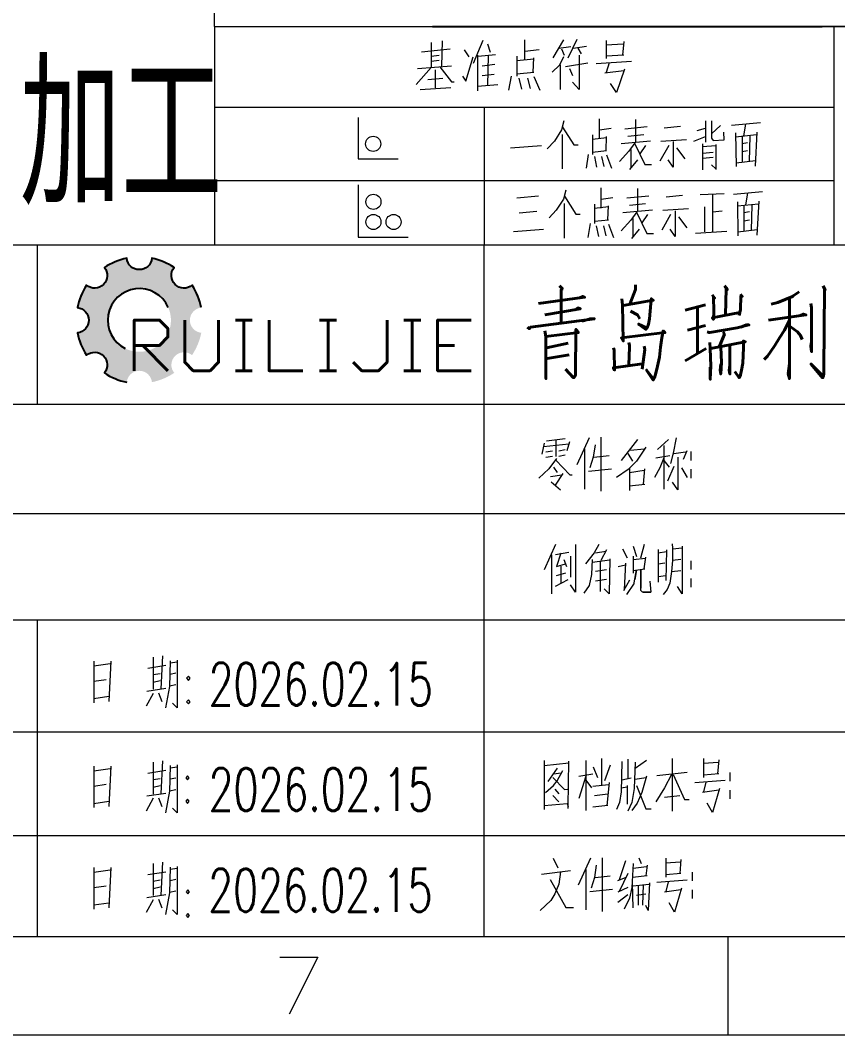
# Model space of a CAD drawing. Header units: millimetres. Extents: x 494 to 18201, y 224 to 11417.
# Drawn here: x 6634.7 to 6897.6, y 1885.4 to 2211.6 of the extents above; entities that cross this region are included whole.
import ezdxf
from ezdxf.enums import TextEntityAlignment as Align

# ---------------------------------------------------------------- set-up
doc = ezdxf.new("R2010")
doc.units = ezdxf.units.MM
doc.layers.add('DIM', color=7, linetype='Continuous')
doc.layers.add('MATER', color=6, linetype='Continuous')
doc.styles.add('chinesef_fs', font='txt.shx', dxfattribs={"bigfont": 'gbcbig.shx'})
doc.styles.add('gbenor_', font='gbenor.shx', dxfattribs={"bigfont": 'gbcbig'})
doc.styles.add('TXT', font='txt.shx', dxfattribs={"width": 0.8, "bigfont": 'ctxt.shx'})

# ---------------------------------------------------------------- blocks, each defined once
blk = doc.blocks.new('U9')
at = {"layer": 'MATER', "linetype": 'Continuous'}
h = blk.add_hatch(color=92, dxfattribs=at)
h.paths.add_polyline_path([(-338.42, -1006.89, 0.09648), (-344.1, -1004.54, -0.904534), (-350.5, -1004.54, 0.09648), (-356.18, -1006.89, -0.904534), (-360.71, -1011.41, 0.09648), (-363.06, -1017.1, -0.904534), (-363.06, -1023.5, 0.09648), (-360.71, -1029.18, -0.904534), (-356.18, -1033.7, 0.09648), (-350.5, -1036.06, -0.904534), (-344.1, -1036.06, 0.09648), (-338.42, -1033.7, -0.904534), (-333.89, -1029.18, 0.09648), (-331.54, -1023.5, -0.904534), (-331.54, -1017.1, 0.09648), (-333.89, -1011.41, -0.904534)])
h.paths.add_polyline_path([(-339.26, -1020.3, -1), (-355.34, -1020.3, -1)], flags=16)
h.paths.add_polyline_path([(-350.5, -1017.06), (-264.8, -1017.06), (-264.8, -1036.63), (-350.5, -1036.63)], flags=9)
at = {"color": 254, "linetype": 'Continuous', "lineweight": 18}
for p, q in [((-328.16, -945.63), (-328.16, -922.84)), ((-328.16, -945.63), (-170.66, -945.63)), ((-328.16, -945.63), (-328.16, -1001.15)), ((-328.16, -945.63), (-170.66, -945.63)), ((-173.62, -945.63), (-24.96, -945.63)), ((-170.66, -945.63), (-170.66, -1001.15)), ((-328.16, -966.08), (-170.66, -966.08)), ((-259.58, -966.08), (-259.58, -1001.15)), ((-328.16, -984.75), (-170.66, -984.75))]:
    blk.add_line(p, q, dxfattribs=at)
blk.add_line((-272.71, -945.63), (-173.62, -945.63))
at = {"color": 254, "lineweight": 18}
for p, q in [((-24.96, -945.63), (-173.62, -945.63)), ((-628.22, -1001.15), (-24.96, -1001.15)), ((-373.31, -1001.15), (-373.31, -1041.64)), ((-259.59, -1177.07), (-259.59, -1001.15)), ((-509.62, -1041.64), (-24.96, -1041.64)), ((-628.14, -1069.5), (-24.96, -1069.5)), ((-24.96, -1096.62), (-628.14, -1096.62)), ((-373.31, -1096.62), (-373.31, -1177.07)), ((-24.96, -1125.09), (-628.14, -1125.09)), ((-24.96, -1151.45), (-628.14, -1151.45)), ((-1680.34, -1177.07), (-24.96, -1177.07)), ((-197.56, -1202.02), (-197.56, -1177.07)), ((-1705.29, -1202.02), (0, -1202.02))]:
    blk.add_line(p, q, dxfattribs=at)
at = {"color": 92, "linetype": 'Continuous', "lineweight": 18}
for p, q in [((-291.66, -968.76), (-291.66, -979.29)), ((-291.66, -979.29), (-281.45, -979.29)), ((-291.61, -985.9), (-291.61, -999.16)), ((-291.61, -999.16), (-278.96, -999.16))]:
    blk.add_line(p, q, dxfattribs=at)
at = {"color": 92, "lineweight": 18}
for points in [[(-270.31, -949.27), (-270.48, -955.75)], [(-259.95, -949.12), (-262.37, -955.03)], [(-249.25, -954.16), (-249.25, -948.98)], [(-239.41, -948.98), (-242.17, -953.59)], [(-238.2, -953.59), (-235.95, -948.84)], [(-228.53, -949.12), (-228.53, -953.73)], [(-224.04, -949.41), (-224.39, -952.87)], [(-273.07, -949.7), (-273.07, -956.03), (-276.87, -960.35)], [(-275.49, -952), (-268.24, -951.28)], [(-263.4, -953.3), (-264.61, -951.57)], [(-258.74, -949.99), (-258.05, -952.15)], [(-249.25, -951.86), (-245.62, -951.43)], [(-240.61, -951.14), (-237.51, -950.71)], [(-239.92, -951.28), (-239.23, -952.87)], [(-236.99, -951.14), (-233.54, -950.56)], [(-235.78, -951.14), (-234.92, -952.58)], [(-228.53, -950.28), (-224.21, -949.99)], [(-273.07, -953.16), (-271, -952.87)], [(-273.07, -954.45), (-271, -954.16)], [(-265.13, -958.19), (-264.27, -959.49), (-262.37, -953.3)], [(-261.33, -952.87), (-261.33, -961.94)], [(-261.16, -953.16), (-256.67, -952.72)], [(-258.57, -953.01), (-258.74, -960.64)], [(-251.32, -953.16), (-251.32, -958.19)], [(-247, -953.88), (-251.32, -954.31)], [(-247.17, -957.19), (-247, -953.59)], [(-239.41, -953.3), (-240.44, -955.46), (-242.34, -957.19)], [(-235.43, -952.87), (-235.43, -961.65), (-237.16, -959.78)], [(-231.12, -955.03), (-222.14, -954.45)], [(-224.04, -952.87), (-228.53, -953.16)], [(-276.52, -956.32), (-267.89, -955.6)], [(-272.03, -956.61), (-272.03, -961.22)], [(-270.83, -955.89), (-267.89, -959.63), (-267.2, -959.63)], [(-260.12, -955.6), (-256.84, -955.17)], [(-251.32, -957.62), (-247, -957.19)], [(-240.27, -955.31), (-240.27, -961.65)], [(-238.89, -955.75), (-233.19, -954.88)], [(-237.85, -956.32), (-237.16, -958.05)], [(-224.04, -956.9), (-228.87, -957.47)], [(-227.84, -954.88), (-228.53, -957.33)], [(-223.87, -956.47), (-225.94, -962.37), (-227.49, -960.07)], [(-273.93, -959.06), (-270.14, -958.77)], [(-260.12, -958.05), (-257.01, -957.76)], [(-252.7, -958.19), (-253.39, -961.79)], [(-250.8, -958.77), (-250.11, -961.5)], [(-248.56, -958.77), (-247.87, -961.36)], [(-247, -958.34), (-245.45, -961.79)], [(-275.83, -961.65), (-268.06, -961.07)], [(-261.33, -960.78), (-256.15, -960.35)], [(-239.34, -969.63), (-239.91, -971.9), (-241.74, -974.73), (-243.58, -976.7)], [(-230.3, -974.16), (-230.3, -969.07)], [(-221.12, -969.21), (-221.12, -975.01)], [(-203.31, -969.63), (-203.31, -975.01)], [(-201.76, -969.63), (-201.76, -974.02), (-201.34, -974.58), (-198.51, -974.44), (-198.65, -972.46)], [(-189.33, -970.06), (-196.67, -970.77)], [(-239.63, -971.19), (-236.8, -975.71), (-235.67, -975.71)], [(-230.3, -971.9), (-227.33, -971.47)], [(-223.8, -971.61), (-218.15, -971.05)], [(-213.77, -971.33), (-209.67, -970.91)], [(-205.43, -972.04), (-203.31, -971.47)], [(-199.5, -970.77), (-201.76, -972.89)], [(-195.68, -972.6), (-195.54, -981.23)], [(-193.57, -973.45), (-193, -970.34)], [(-190.6, -981.09), (-190.17, -972.46)], [(-239.63, -981.79), (-239.63, -973.03)], [(-232, -973.17), (-232, -978.12)], [(-228.46, -973.88), (-232, -974.3)], [(-228.6, -977.13), (-228.46, -973.59)], [(-221.26, -975.15), (-222.81, -977.27), (-225.21, -979.96)], [(-217.3, -974.73), (-224.79, -975.43)], [(-223.09, -973.45), (-219, -973.03)], [(-214.62, -974.73), (-208.12, -974.3)], [(-211.51, -974.86), (-211.51, -981.37), (-212.78, -979.53)], [(-206.28, -974.73), (-203.31, -973.59)], [(-190.32, -973.17), (-195.68, -973.73)], [(-193.99, -973.59), (-193.99, -979.96)], [(-192.58, -975.15), (-193.99, -975.43)], [(-192.01, -973.45), (-192.15, -979.81)], [(-252.91, -976.42), (-244.99, -975.85)], [(-232, -977.55), (-228.46, -977.13)], [(-222.25, -976.85), (-222.25, -981.65)], [(-221.26, -975.43), (-218.71, -980.66), (-217.02, -980.66)], [(-218.57, -975.85), (-219.99, -977.98)], [(-212.64, -975.85), (-214.9, -979.81)], [(-210.66, -976.42), (-208.54, -979.25)], [(-204.02, -975.43), (-204.02, -982.08)], [(-204.02, -976.14), (-200.63, -975.85)], [(-204.02, -977.83), (-201.34, -977.55)], [(-200.63, -975.57), (-200.63, -981.93)], [(-193.99, -977.41), (-192.58, -977.13)], [(-233.13, -978.12), (-233.69, -981.65)], [(-231.57, -978.68), (-231.01, -981.37)], [(-229.74, -978.68), (-229.17, -981.23)], [(-228.46, -978.26), (-227.19, -981.65)], [(-222.53, -981.93), (-220.55, -979.53)], [(-204.02, -979.11), (-201.34, -978.82)], [(-195.54, -980.24), (-190.6, -979.67)], [(-200.63, -981.79), (-201.76, -980.8)], [(-238.86, -987.23), (-239.42, -989.49), (-241.26, -992.32), (-243.1, -994.3)], [(-229.82, -991.76), (-229.82, -986.67)], [(-220.63, -986.81), (-220.63, -992.6)], [(-204.67, -988.36), (-198.59, -988.08)], [(-188.84, -987.66), (-196.19, -988.36)], [(-193.08, -991.05), (-192.52, -987.94)], [(-251.29, -989.21), (-245.78, -988.65)], [(-239.14, -988.79), (-236.32, -993.31), (-235.19, -993.31)], [(-239.14, -999.39), (-239.14, -990.62)], [(-229.82, -989.49), (-226.85, -989.07)], [(-223.32, -989.21), (-217.67, -988.65)], [(-222.61, -991.05), (-218.52, -990.62)], [(-213.29, -988.93), (-209.19, -988.5)], [(-201.56, -988.36), (-201.56, -997.83)], [(-195.2, -990.2), (-195.06, -998.82)], [(-190.12, -998.68), (-189.69, -990.06)], [(-250.73, -993.03), (-246.21, -992.6)], [(-231.51, -990.77), (-231.51, -995.71)], [(-227.98, -991.47), (-231.51, -991.9)], [(-228.12, -994.73), (-227.98, -991.19)], [(-220.78, -992.75), (-222.33, -994.87), (-224.73, -997.55)], [(-216.82, -992.32), (-224.31, -993.03)], [(-220.78, -993.03), (-218.23, -998.26), (-216.54, -998.26)], [(-214.13, -992.32), (-207.64, -991.9)], [(-211.03, -992.46), (-211.03, -998.97), (-212.3, -997.13)], [(-203.54, -991.47), (-203.54, -997.83)], [(-201.56, -992.75), (-199.02, -992.46)], [(-189.83, -990.77), (-195.2, -991.33)], [(-193.51, -991.19), (-193.51, -997.55)], [(-192.09, -992.75), (-193.51, -993.03)], [(-191.53, -991.05), (-191.67, -997.41)], [(-232.64, -995.71), (-233.21, -999.25)], [(-231.51, -995.15), (-227.98, -994.73)], [(-227.98, -995.86), (-226.71, -999.25)], [(-221.76, -994.44), (-221.76, -999.25)], [(-218.09, -993.45), (-219.5, -995.57)], [(-212.16, -993.45), (-214.42, -997.41)], [(-210.18, -994.02), (-208.06, -996.84)], [(-193.51, -995.01), (-192.09, -994.73)], [(-244.51, -997.27), (-252.14, -997.83)], [(-231.09, -996.28), (-230.52, -998.97)], [(-229.25, -996.28), (-228.69, -998.82)], [(-222.05, -999.53), (-220.07, -997.13)], [(-205.8, -998.12), (-197.89, -997.69)], [(-195.06, -997.83), (-190.12, -997.27)], [(-229.91, -1050.08), (-229.91, -1063.75)], [(-244.32, -1051.57), (-244.91, -1054.39)], [(-244.47, -1052.46), (-238.08, -1051.71)], [(-243.73, -1050.97), (-238.97, -1050.38)], [(-241.35, -1050.82), (-241.35, -1054.98)], [(-237.93, -1051.27), (-238.53, -1053.5)], [(-232.88, -1050.23), (-236, -1057.06)], [(-231.4, -1052.01), (-231.84, -1055.13), (-232.74, -1057.81)], [(-218.48, -1052.61), (-220.85, -1056.17), (-222.93, -1058.25), (-225.9, -1060.34)], [(-220.56, -1050.67), (-224.72, -1056.02)], [(-212.69, -1050.67), (-215.51, -1053.2)], [(-213.87, -1052.16), (-213.87, -1063.31)], [(-210.75, -1050.23), (-211.5, -1054.09), (-212.24, -1056.77)], [(-243.87, -1053.8), (-242.24, -1053.5)], [(-243.87, -1055.13), (-242.24, -1054.84)], [(-240.61, -1053.5), (-238.97, -1053.2)], [(-240.61, -1054.84), (-238.97, -1054.54)], [(-234.07, -1053.05), (-234.07, -1063.31)], [(-231.7, -1055.13), (-227.83, -1054.69)], [(-223.08, -1054.24), (-221.89, -1056.17)], [(-222.34, -1053.35), (-218.92, -1053.05)], [(-215.95, -1055.28), (-212.39, -1054.69)], [(-210.31, -1055.13), (-210.31, -1063.46), (-211.65, -1061.52)], [(-211.35, -1054.24), (-208.38, -1053.8)], [(-208.08, -1053.5), (-208.97, -1055.73)], [(-207.04, -1053.73), (-207.04, -1055.97)], [(-241.2, -1055.43), (-243.13, -1058.11), (-245.66, -1060.48)], [(-241.94, -1057.66), (-241.05, -1059)], [(-241.35, -1055.88), (-237.79, -1059.59), (-237.19, -1059.59)], [(-213.87, -1055.28), (-214.91, -1057.81), (-216.25, -1060.34)], [(-213.87, -1056.02), (-212.54, -1057.66)], [(-211.35, -1057.51), (-212.98, -1061.23)], [(-209.42, -1057.81), (-207.93, -1060.34)], [(-242.69, -1060.04), (-239.86, -1059.59)], [(-239.57, -1059.29), (-241.5, -1062.27)], [(-233.03, -1058.7), (-227.24, -1058.11)], [(-222.64, -1057.96), (-222.64, -1063.6)], [(-222.64, -1059), (-218.92, -1058.4)], [(-219.07, -1061.97), (-218.77, -1058.11)], [(-207.04, -1058.22), (-207.04, -1060.47)], [(-242.54, -1061.37), (-240.16, -1063.46)], [(-222.64, -1062.42), (-218.77, -1061.97)], [(-241.47, -1077.31), (-244.3, -1083.82)], [(-236.38, -1077.31), (-236.38, -1089.47), (-237.65, -1087.63)], [(-230.45, -1077.31), (-231.58, -1079.43), (-233.84, -1082.26)], [(-224.37, -1078.44), (-223.24, -1080.71)], [(-221.69, -1077.74), (-220.84, -1080.42)], [(-218.86, -1077.31), (-219.85, -1080.85)], [(-211.8, -1077.17), (-211.66, -1078.3), (-211.66, -1081.41)], [(-211.66, -1078.44), (-209.26, -1078.16)], [(-209.26, -1077.74), (-209.26, -1089.9), (-210.39, -1088.06)], [(-242.46, -1080), (-242.46, -1089.9)], [(-241.47, -1079.86), (-238.08, -1079.29)], [(-240.06, -1079.58), (-241.19, -1082.97), (-238.93, -1082.26)], [(-237.65, -1080.28), (-237.65, -1085.65)], [(-231.3, -1079.43), (-228.61, -1079.01)], [(-228.47, -1078.73), (-229.88, -1081.41)], [(-227.62, -1080.99), (-227.76, -1089.9), (-229.04, -1088.62)], [(-221.69, -1080.28), (-221.69, -1084.66)], [(-221.69, -1081.13), (-218.58, -1080.85)], [(-218.58, -1080.56), (-219, -1083.53)], [(-215.33, -1078.59), (-215.33, -1086.93)], [(-215.33, -1079.43), (-213.21, -1079.15)], [(-213.21, -1078.73), (-213.35, -1086.5)], [(-240.06, -1082.83), (-240.06, -1087.07)], [(-239.35, -1081.13), (-238.64, -1082.97)], [(-232.14, -1081.13), (-232.29, -1084.95), (-232.85, -1087.77), (-234.26, -1089.75)], [(-232.14, -1081.84), (-227.62, -1081.27)], [(-230.03, -1089.33), (-230.03, -1081.7)], [(-225.5, -1082.97), (-223.67, -1082.54)], [(-223.67, -1082.12), (-223.95, -1088.77)], [(-221.69, -1083.96), (-218.72, -1083.53)], [(-215.33, -1082.26), (-213.64, -1081.98)], [(-209.54, -1081.13), (-211.66, -1081.41), (-211.94, -1084.24), (-209.54, -1083.96)], [(-207.04, -1081.49), (-207.04, -1083.73)], [(-241.19, -1085.23), (-238.78, -1084.52)], [(-231.3, -1084.1), (-228.47, -1083.68)], [(-221.41, -1087.07), (-220.84, -1083.82), (-221.27, -1086.22)], [(-217.45, -1086.64), (-217.17, -1089.47), (-219.29, -1089.47), (-219.71, -1089.05), (-219.71, -1083.82), (-219.71, -1088.48)], [(-215.33, -1085.51), (-213.35, -1085.23)], [(-211.94, -1084.24), (-212.36, -1087.21), (-213.07, -1088.77), (-214.06, -1090.04)], [(-207.04, -1085.98), (-207.04, -1088.23)], [(-241.47, -1087.92), (-238.22, -1086.22)], [(-228.47, -1086.22), (-231.3, -1086.64)], [(-224.09, -1089.05), (-222.54, -1086.36)], [(-221.41, -1087.21), (-223.38, -1090.04)], [(-219.15, -1089.47), (-217.17, -1089.47)], [(-343.8, -1105.99), (-343.8, -1114.17)], [(-341.42, -1105.7), (-341.87, -1114.02)], [(-337.71, -1106.74), (-337.71, -1118.92), (-338.9, -1117.73)], [(-358.88, -1107.03), (-358.88, -1117.59)], [(-358.88, -1108.22), (-354.72, -1107.63)], [(-354.57, -1107.03), (-355.02, -1117.29)], [(-345.13, -1108.82), (-340.53, -1108.07)], [(-339.49, -1106.89), (-339.64, -1113.57)], [(-339.49, -1107.48), (-337.71, -1107.18)], [(-358.88, -1112.09), (-355.76, -1111.64)], [(-343.8, -1110.45), (-342.01, -1110.15)], [(-343.8, -1112.38), (-342.01, -1111.94)], [(-339.49, -1110.3), (-338, -1110.01)], [(-345.43, -1114.61), (-340.53, -1113.87)], [(-339.64, -1113.42), (-340.68, -1118.92)], [(-339.64, -1113.28), (-338, -1112.98)], [(-358.88, -1116.54), (-355.02, -1115.95)], [(-343.8, -1115.21), (-345.58, -1118.48)], [(-342.46, -1115.06), (-341.57, -1117.29)], [(-341.42, -1132.38), (-341.87, -1140.7)], [(-244.32, -1132.26), (-244.32, -1144.74)], [(-244.32, -1143.7), (-238.52, -1143.26), (-238.23, -1144), (-238.08, -1132.41)], [(-244.32, -1132.41), (-244.32, -1144.15)], [(-233.77, -1132.26), (-233.77, -1145.04)], [(-229.76, -1131.81), (-229.76, -1138.65)], [(-224.56, -1132.56), (-224.71, -1140.28), (-225.16, -1142.96), (-225.9, -1144.74)], [(-223.08, -1131.96), (-223.08, -1136.87)], [(-218.33, -1132.26), (-221.15, -1134.34)], [(-211.79, -1131.81), (-211.79, -1145.19)], [(-203.77, -1131.81), (-203.77, -1136.57)], [(-199.91, -1132.11), (-200.21, -1135.68)], [(-358.88, -1133.71), (-358.88, -1144.27)], [(-358.88, -1134.9), (-354.72, -1134.31)], [(-354.57, -1133.71), (-355.02, -1143.97)], [(-345.13, -1135.5), (-340.53, -1134.75)], [(-343.8, -1132.67), (-343.8, -1140.85)], [(-339.49, -1133.57), (-339.64, -1140.25)], [(-339.49, -1134.16), (-337.71, -1133.86)], [(-337.71, -1133.42), (-337.71, -1145.6), (-338.9, -1144.41)], [(-238.08, -1133), (-244.32, -1133.6)], [(-244.02, -1140.43), (-241.94, -1138.65), (-241.05, -1137.46), (-239.56, -1134.79)], [(-241.05, -1134.19), (-243.42, -1137.61)], [(-231.84, -1133.89), (-230.8, -1136.57)], [(-227.53, -1133.45), (-229.02, -1137.46)], [(-221.15, -1132.71), (-221.44, -1139.39), (-222.04, -1142.96), (-223.08, -1145.19)], [(-203.77, -1133), (-200.06, -1132.71)], [(-343.8, -1137.13), (-342.01, -1136.84)], [(-339.49, -1136.98), (-338, -1136.69)], [(-242.09, -1136.57), (-239.12, -1139.69), (-238.38, -1139.54)], [(-241.94, -1135.68), (-240.01, -1135.38)], [(-235.55, -1136.27), (-231.99, -1135.68)], [(-233.77, -1136.27), (-235.55, -1141.92)], [(-233.77, -1137.31), (-232.29, -1139.24)], [(-224.56, -1137.16), (-222.19, -1136.72)], [(-218.33, -1136.27), (-219.51, -1140.43), (-220.7, -1143.11), (-222.04, -1145.04)], [(-221.15, -1137.01), (-218.47, -1136.57)], [(-211.94, -1135.83), (-213.72, -1139.24), (-215.95, -1142.81)], [(-215.65, -1136.12), (-207.93, -1135.23)], [(-211.49, -1135.83), (-208.67, -1142.22), (-207.48, -1142.22)], [(-206, -1137.91), (-198.28, -1137.31)], [(-199.91, -1135.68), (-203.77, -1135.97)], [(-203.18, -1137.76), (-203.77, -1140.28)], [(-197.09, -1135.31), (-197.09, -1137.56)], [(-358.88, -1138.77), (-355.76, -1138.32)], [(-343.8, -1139.06), (-342.01, -1138.62)], [(-339.64, -1140.1), (-340.68, -1145.6)], [(-339.64, -1139.96), (-338, -1139.66)], [(-241.64, -1139.54), (-240.6, -1140.73)], [(-231.99, -1138.8), (-227.98, -1138.35)], [(-227.83, -1137.91), (-228.42, -1143.7)], [(-224.71, -1139.24), (-223.23, -1138.95)], [(-223.23, -1138.65), (-223.23, -1143.41)], [(-220.85, -1138.65), (-218.47, -1144.6), (-217.14, -1144.6)], [(-199.91, -1139.84), (-204.07, -1140.43)], [(-199.76, -1139.39), (-201.54, -1145.49), (-202.88, -1143.11)], [(-197.09, -1139.81), (-197.09, -1142.05)], [(-358.88, -1143.23), (-355.02, -1142.63)], [(-343.8, -1141.89), (-345.58, -1145.16)], [(-345.43, -1141.29), (-340.53, -1140.55)], [(-342.46, -1141.74), (-341.57, -1143.97)], [(-242.09, -1141.18), (-240.6, -1142.81)], [(-231.54, -1141.18), (-228.13, -1140.73)], [(-213.72, -1141.62), (-209.86, -1141.18)], [(-238.23, -1144.45), (-238.23, -1144)], [(-228.13, -1143.7), (-231.99, -1144.15)], [(-341.42, -1158.18), (-341.87, -1166.5)], [(-242.07, -1157.16), (-240.89, -1159.54)], [(-232.57, -1157.16), (-235.69, -1164)], [(-229.6, -1157.01), (-229.6, -1170.69)], [(-223.66, -1157.76), (-225.29, -1162.66)], [(-220.24, -1157.01), (-219.65, -1158.5)], [(-213.41, -1157.16), (-213.41, -1161.92)], [(-213.41, -1158.35), (-209.7, -1158.05)], [(-209.55, -1157.46), (-209.85, -1161.03)], [(-358.88, -1159.52), (-358.88, -1170.07)], [(-358.88, -1160.71), (-354.72, -1160.11)], [(-354.57, -1159.52), (-355.02, -1169.77)], [(-345.13, -1161.3), (-340.53, -1160.56)], [(-343.8, -1158.48), (-343.8, -1166.65)], [(-339.49, -1159.37), (-339.64, -1166.06)], [(-339.49, -1159.96), (-337.71, -1159.67)], [(-337.71, -1159.22), (-337.71, -1171.41), (-338.9, -1170.22)], [(-240.14, -1160.58), (-240.59, -1163.7), (-241.63, -1166.23), (-242.67, -1167.86), (-245.34, -1170.39)], [(-245.04, -1161.17), (-237.62, -1160.28)], [(-233.76, -1159.99), (-233.76, -1170.24)], [(-231.08, -1158.94), (-231.53, -1162.07), (-232.42, -1164.74)], [(-223.06, -1161.03), (-225.29, -1165.63)], [(-221.73, -1158.5), (-222.02, -1164.59), (-222.62, -1167.27), (-223.95, -1170.09)], [(-221.73, -1159.69), (-218.31, -1159.24)], [(-218.16, -1158.94), (-218.46, -1161.62)], [(-209.55, -1161.03), (-213.41, -1161.32)], [(-206.73, -1160.66), (-206.73, -1162.91)], [(-343.8, -1162.94), (-342.01, -1162.64)], [(-339.49, -1162.79), (-338, -1162.49)], [(-242.82, -1162.51), (-238.81, -1169.65), (-236.88, -1169.65)], [(-231.38, -1162.07), (-227.52, -1161.62)], [(-225.59, -1162.81), (-223.66, -1162.07)], [(-218.16, -1161.62), (-221.88, -1162.07)], [(-221.73, -1169.79), (-221.88, -1163.4)], [(-217.57, -1163.4), (-217.87, -1170.39), (-218.46, -1169.2)], [(-215.64, -1163.25), (-207.92, -1162.66)], [(-212.82, -1163.11), (-213.41, -1165.63)], [(-358.88, -1164.57), (-355.76, -1164.13)], [(-343.8, -1164.87), (-342.01, -1164.42)], [(-339.64, -1165.91), (-340.68, -1171.41)], [(-339.64, -1165.76), (-338, -1165.46)], [(-232.72, -1165.63), (-226.92, -1165.04)], [(-223.06, -1164.59), (-225.59, -1165.78)], [(-221.73, -1164.15), (-217.72, -1163.7)], [(-220.39, -1164.15), (-220.39, -1169.05)], [(-219.2, -1169.05), (-219.05, -1163.85)], [(-209.55, -1165.19), (-213.71, -1165.78)], [(-209.4, -1164.74), (-211.18, -1170.83), (-212.52, -1168.46)], [(-206.73, -1165.15), (-206.73, -1167.4)], [(-358.88, -1169.03), (-355.02, -1168.44)], [(-343.8, -1167.69), (-345.58, -1170.96)], [(-345.43, -1167.1), (-340.53, -1166.36)], [(-342.46, -1167.54), (-341.57, -1169.77)], [(-225.59, -1168.31), (-223.06, -1166.38)], [(-220.84, -1166.52), (-218.46, -1166.23)], [(-311.59, -1182.27), (-301.9, -1182.27), (-309.17, -1196.82)]]:
    blk.add_lwpolyline(points, dxfattribs=at)
at = {"color": 92}
blk.add_lwpolyline([(-331.54, -1017.1, 0.09648), (-333.89, -1011.41, -0.904534), (-338.42, -1006.89, 0.09648), (-344.1, -1004.54, -0.904534), (-350.5, -1004.54, 0.09648), (-356.18, -1006.89, -0.904534), (-360.71, -1011.41, 0.09648), (-363.06, -1017.1, -0.904534), (-363.06, -1023.5, 0.09648), (-360.71, -1029.18, -0.904534), (-356.18, -1033.7, 0.09648), (-350.5, -1036.06)], format="xyb", dxfattribs=at)
at = {"color": 93, "lineweight": 40}
for points in [[(-221.11, -1011.33), (-221.11, -1012.5), (-222.51, -1016.21)], [(-240.45, -1011.52), (-239.67, -1012.31), (-239.98, -1012.5), (-239.98, -1020.89)], [(-201.6, -1013.87), (-200.98, -1014.64), (-201.3, -1014.45), (-201.14, -1017.96), (-201.3, -1020.11), (-201.6, -1019.72), (-194.59, -1018.36)], [(-198.48, -1011.52), (-197.71, -1012.5), (-198.02, -1012.31), (-198.18, -1018.94)], [(-194.43, -1013.67), (-193.96, -1014.26), (-194.27, -1014.06), (-194.43, -1017.57), (-194.74, -1019.13)], [(-179.45, -1013.08), (-181.01, -1014.06), (-181.17, -1014.26), (-183.04, -1015.04), (-184.91, -1015.82), (-186.63, -1016.21)], [(-173.37, -1011.52), (-172.9, -1012.7), (-173.06, -1012.31), (-173.21, -1032.79), (-173.21, -1033.96), (-173.37, -1034.75), (-173.52, -1034.94), (-176.49, -1031.43), (-173.37, -1034.55)], [(-245.75, -1016.01), (-234.06, -1014.45), (-234.52, -1014.26), (-235.3, -1014.64)], [(-224.54, -1014.84), (-224.38, -1016.4), (-224.23, -1025.58), (-224.7, -1024.79), (-213.62, -1023.43), (-214.09, -1023.04), (-214.39, -1024.79), (-214.71, -1027.14), (-215.02, -1029.67), (-215.49, -1032.02), (-215.95, -1033.77), (-216.27, -1034.94), (-216.58, -1035.52), (-218.3, -1032.99), (-216.58, -1035.14)], [(-224.23, -1016.6), (-216.58, -1015.23), (-217.05, -1014.84), (-217.21, -1016.01), (-217.51, -1019.92), (-217.83, -1021.28), (-218.14, -1022.26), (-218.46, -1022.65), (-220.33, -1021.28), (-218.3, -1022.26)], [(-208.47, -1017.77), (-203.32, -1016.4)], [(-181.95, -1014.84), (-181.95, -1035.14), (-182.26, -1033.96), (-181.95, -1031.43)], [(-176.49, -1016.01), (-176.33, -1017.18), (-176.33, -1028.31), (-176.49, -1026.94), (-176.33, -1025.77)], [(-244.19, -1018.94), (-235.15, -1017.38), (-235.77, -1017.18), (-236.55, -1017.77)], [(-222.35, -1017.96), (-220.63, -1018.94), (-220.02, -1019.92)], [(-205.35, -1017.18), (-205.35, -1028.89)], [(-187.26, -1020.3), (-177.74, -1018.94), (-178.36, -1018.74), (-179.14, -1019.13)], [(-348.59, -1033.14), (-348.59, -1020.28), (-342.16, -1020.28), (-340.02, -1022.42), (-340.02, -1024.56), (-342.16, -1026.71), (-348.59, -1026.71)], [(-335.73, -1020.28), (-335.73, -1031), (-333.59, -1033.14), (-329.3, -1033.14), (-327.16, -1031), (-327.16, -1020.28)], [(-322.87, -1020.28), (-318.59, -1020.28)], [(-320.73, -1020.28), (-320.73, -1033.14)], [(-314.3, -1020.28), (-314.3, -1033.14), (-305.73, -1033.14)], [(-301.44, -1020.28), (-297.16, -1020.28)], [(-299.3, -1020.28), (-299.3, -1033.14)], [(-292.87, -1031), (-290.73, -1033.14), (-286.44, -1033.14), (-284.3, -1031), (-284.3, -1020.28)], [(-280.02, -1020.28), (-275.73, -1020.28)], [(-277.87, -1020.28), (-277.87, -1033.14)], [(-262.87, -1033.14), (-271.44, -1033.14), (-271.44, -1020.28), (-262.87, -1020.28)], [(-248.56, -1022.06), (-248.1, -1022.45), (-247.78, -1022.06), (-231.56, -1019.92), (-232.65, -1019.92), (-234.68, -1020.5)], [(-203.32, -1021.67), (-207.85, -1022.85)], [(-202.86, -1023.23), (-202.39, -1023.43), (-202.23, -1023.43), (-195.21, -1022.26), (-192.24, -1021.48), (-192.87, -1021.48), (-194.27, -1022.06)], [(-181.95, -1020.3), (-183.2, -1022.85), (-184.44, -1024.79), (-185.7, -1026.74), (-186.79, -1028.31), (-187.56, -1029.47), (-188.35, -1030.26)], [(-244.19, -1023.04), (-243.88, -1024.41), (-243.88, -1028.11), (-243.88, -1030.26), (-243.88, -1035.14), (-243.88, -1034.16), (-243.88, -1032.21)], [(-243.88, -1024.41), (-235.62, -1023.43), (-236.24, -1022.65), (-236.24, -1023.62), (-236.39, -1033.19), (-236.39, -1034.36), (-236.86, -1034.94), (-238.89, -1032.79)], [(-198.8, -1023.23), (-198.48, -1023.82), (-199.74, -1026.94)], [(-181.79, -1021.86), (-179.92, -1023.23), (-179.14, -1024.21), (-178.67, -1025.18)], [(-346.44, -1026.71), (-340.02, -1033.14)], [(-271.44, -1026.71), (-267.16, -1026.71)], [(-238.27, -1026.16), (-243.73, -1027.33)], [(-222.82, -1025.97), (-222.67, -1026.74), (-222.67, -1027.14), (-222.82, -1031.63)], [(-202.23, -1025.97), (-202.07, -1027.53), (-201.92, -1032.02), (-202.07, -1035.33), (-202.07, -1034.55), (-202.07, -1032.21)], [(-201.92, -1027.53), (-193.18, -1025.77), (-193.65, -1025.58), (-193.65, -1027.33), (-193.8, -1031.23), (-194.12, -1032.99), (-194.43, -1034.16), (-194.74, -1034.94), (-195.83, -1033.38)], [(-243.57, -1030.06), (-237.95, -1029.09)], [(-226.72, -1027.33), (-226.57, -1027.91), (-226.41, -1032.99), (-226.72, -1032.4), (-219.39, -1031.43)], [(-218.92, -1026.94), (-218.77, -1027.72), (-219.39, -1032.79)], [(-208.47, -1030.65), (-203.16, -1027.53)], [(-199.42, -1027.14), (-199.27, -1031.04), (-199.42, -1033.96), (-199.58, -1032.99), (-199.42, -1031.43)], [(-197.08, -1026.94), (-197.08, -1031.04), (-197.08, -1033.96), (-197.24, -1032.99), (-197.08, -1031.63)], [(-322.87, -1033.14), (-318.59, -1033.14)], [(-301.44, -1033.14), (-297.16, -1033.14)], [(-280.02, -1033.14), (-275.73, -1033.14)]]:
    blk.add_lwpolyline(points, dxfattribs=at)
at = {"color": 92, "lineweight": 18}
for points in [[(-334.83, -1111.9), (-334.41, -1111.38), (-334.83, -1110.85), (-335.26, -1111.38)], [(-334.83, -1117.9), (-334.41, -1117.37), (-334.83, -1116.85), (-335.26, -1117.37)], [(-335.03, -1137.19), (-334.61, -1136.67), (-335.03, -1136.14), (-335.45, -1136.67)], [(-335.03, -1143.19), (-334.61, -1142.66), (-335.03, -1142.14), (-335.45, -1142.66)], [(-335, -1166.22), (-334.58, -1165.7), (-335, -1165.17), (-335.42, -1165.7)], [(-335, -1172.22), (-334.58, -1171.69), (-335, -1171.16), (-335.42, -1171.69)]]:
    blk.add_lwpolyline(points, close=True, dxfattribs=at)
at = {"color": 92, "linetype": 'Continuous', "lineweight": 18}
for centre in [(-287.82, -975.45), (-287.76, -990.19), (-287.76, -995.31), (-282.63, -995.31)]:
    blk.add_circle(centre, 1.92, dxfattribs=at)
at = {"color": 92}
blk.add_arc((-347.3, -1020.3), 8.04, 23.7236, 243.5294, dxfattribs=at)
at = {"color": 3, "style": 'chinesef_fs'}
blk.add_text('有疑必问 不可盲目加工', height=35.7735, dxfattribs=at).set_placement((-615.65, -990.98))
at = {"lineweight": 18, "style": 'gbenor_'}
blk.add_attdef('文档路径', (-272.46, -941.27), '', height=11.97, dxfattribs=at)
at = {"lineweight": 20, "style": 'TXT'}
for tag, height, p in [('18-**-**', 11.02, (-447.23, -1029.37)), ('客户名称', 10.87, (-531.85, -1111.72, 0)), ('料厚:', 10.87, (-531.73, -1139.24, 0))]:
    blk.add_attdef(tag, text='', height=height, dxfattribs=at).set_placement(p, align=Align.MIDDLE)
for tag, p, height in [('88888', (-457.83, -1062.2), 10.02), ('材质:', (-565.48, -1088.8, 0), 10.87), ('核准', (-445.4, -1116.08, 0), 10.87), ('设计', (-445.79, -1142.51, 0), 10.87), ('绘图', (-446.15, -1168.95, 0), 10.87)]:
    blk.add_attdef(tag, p, '', height=height, dxfattribs=at)
for tag, p, height, width in [('3', (-199.16, -1062.58), 10.67, 0.7), ('4', (-199.16, -1089.19), 10.67, 0.7), ('核准日期', (-329.67, -1118.33, 0), 10.87, 0.68), ('设计日期', (-329.67, -1145.11, 0), 10.87, 0.68), ('1', (-187.58, -1144.16), 9.85, 0.7), ('绘图日期', (-329.78, -1170.73, 0), 10.87, 0.68), ('2', (-198.99, -1168.84), 9.85, 0.7)]:
    blk.add_attdef(tag, p, '', height=height, dxfattribs=dict(at, width=width))

msp = doc.modelspace()

# ---------------------------------------------------------------- block references
at = {"layer": 'DIM', "ltscale": 1.418068}
ref = msp.add_blockref('U9', (7112.14071, 3405.25528), dxfattribs=dict(at, xscale=1.264435379605522, yscale=1.26443537960024, zscale=1.264435379605522))
ref.add_attrib('核准日期', '2026.02.15', (6695.29901, 1991.20246, 0), dxfattribs={"layer": '0', "lineweight": 20, "height": 13.745957, "style": 'TXT', "width": 0.68})
ref.add_attrib('绘图日期', '2026.02.15', (6695.15938, 1924.94377, 0), dxfattribs={"layer": '0', "lineweight": 20, "height": 13.745957, "style": 'TXT', "width": 0.68})
ref.add_attrib('设计日期', '2026.02.15', (6695.29901, 1957.34386, 0), dxfattribs={"layer": '0', "lineweight": 20, "height": 13.745957, "style": 'TXT', "width": 0.68})

doc.saveas('drawing.dxf')
